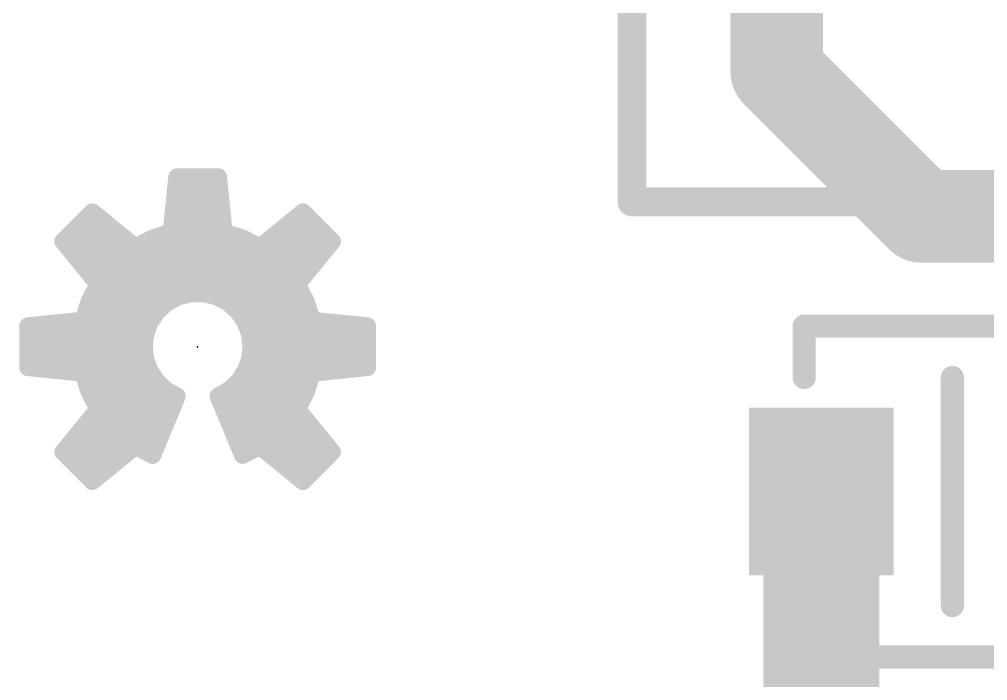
# Model space of a CAD drawing. Extents: x -27 to 95, y -17 to 50.
# Drawn here: x 77.18 to 85.67, y 4.69 to 10.49 of the extents above; entities that cross this region are included whole.
import ezdxf

# ---------------------------------------------------------------- set-up
doc = ezdxf.new("R2010")
doc.units = 0
for name, color, linetype in [('1', 12, 'CONTINUOUS'), ('21', 41, 'CONTINUOUS'), ('23', 53, 'CONTINUOUS')]:
    doc.layers.add(name, color=color, linetype=linetype)

# ---------------------------------------------------------------- blocks, each defined once
blk = doc.blocks.new('RECT')
blk.add_solid([(-0.5, -0.5), (0.5, -0.5), (-0.5, 0.5), (0.5, 0.5)])

msp = doc.modelspace()

# ---------------------------------------------------------------- linework, layer by layer
at = {"layer": '1'}
for points, const_width in [([(82.55, 25.4), (82.55, 8.89)], 0.254), ([(83.82, 13.97), (83.82, 10.033)], 0.8128), ([(83.82, 10.033), (85.09, 8.763)], 0.8128), ([(85.09, 8.763), (87.757, 8.763)], 0.8128), ([(82.55, 8.89), (93.98, 8.89)], 0.254), ([(84.21, 6.35), (84.21, 2.93)], 1.016)]:
    msp.add_lwpolyline(points, dxfattribs=dict(at, const_width=const_width))
for points, const_width in [([(83.9637, 10.1767, 1), (83.6763, 9.8893)], 0.4064), ([(83.6168, 10.033, 1), (84.0232, 10.033)], 0.4064), ([(85.09, 8.9662, 1), (85.09, 8.5598)], 0.4064), ([(84.9463, 8.6193, 1), (85.2337, 8.9067)], 0.4064), ([(82.55, 8.9535, 1), (82.55, 8.8265)], 0.127), ([(82.4865, 8.89, 1), (82.6135, 8.89)], 0.127), ([(84.464, 6.35, 1), (83.956, 6.35)], 0.508)]:
    msp.add_lwpolyline(points, format="xyb", dxfattribs=dict(at, const_width=const_width))
at = {"layer": '21'}
for points, const_width in [([(78.5572, 9.1088), (78.508, 8.6249)], 0.15), ([(78.9228, 9.1088), (78.5572, 9.1088)], 0.15), ([(78.972, 8.6249), (78.9228, 9.1088)], 0.15), ([(78.5461, 9), (78.9339, 9)], 0.15), ([(78.5309, 8.85), (78.9491, 8.85)], 0.15), ([(77.8165, 8.802), (77.558, 8.5435)], 0.15), ([(78.1935, 8.4946), (77.8165, 8.802)], 0.15), ([(79.6635, 8.802), (79.2865, 8.4946)], 0.15), ([(79.922, 8.5435), (79.6635, 8.802)], 0.15), ([(77.7145, 8.7), (77.9416, 8.7)], 0.15), ([(78.5156, 8.7), (78.9644, 8.7)], 0.15), ([(79.5384, 8.7), (79.7655, 8.7)], 0.15), ([(78.508, 8.6249), (78.3453, 8.5728)], 0.15), ([(79.1347, 8.5728), (78.972, 8.6249)], 0.15), ([(77.558, 8.5435), (77.8654, 8.1665)], 0.15), ([(77.5645, 8.55), (78.1256, 8.55)], 0.15), ([(78.3453, 8.5728), (78.1935, 8.4946)], 0.15), ([(78.301, 8.55), (79.179, 8.55)], 0.15), ([(79.2865, 8.4946), (79.1347, 8.5728)], 0.15), ([(79.3544, 8.55), (79.9155, 8.55)], 0.15), ([(79.6146, 8.1665), (79.922, 8.5435)], 0.15), ([(77.675, 8.4), (79.805, 8.4)], 0.15), ([(77.7973, 8.25), (79.6827, 8.25)], 0.15), ([(77.8654, 8.1665), (77.7872, 8.0147)], 0.15), ([(79.6928, 8.0147), (79.6146, 8.1665)], 0.15), ([(77.8311, 8.1), (79.6489, 8.1)], 0.15), ([(78.5701, 8.0568), (78.6788, 8.0846)], 0.15), ([(78.6788, 8.0846), (78.791, 8.0858)], 0.15), ([(78.791, 8.0858), (78.9002, 8.0604)], 0.15), ([(77.7872, 8.0147), (77.7351, 7.852)], 0.15), ([(78.3876, 7.929), (78.4711, 8.0039)], 0.15), ([(78.4711, 8.0039), (78.5701, 8.0568)], 0.15), ([(78.9002, 8.0604), (79.0003, 8.0096)], 0.15), ([(79.0003, 8.0096), (79.0855, 7.9366)], 0.15), ([(79.7449, 7.852), (79.6928, 8.0147)], 0.15), ([(77.7665, 7.95), (78.411, 7.95)], 0.15), ([(78.3242, 7.8364), (78.3876, 7.929)], 0.15), ([(79.0698, 7.95), (79.7135, 7.95)], 0.15), ([(79.0855, 7.9366), (79.1509, 7.8454)], 0.15), ([(77.7351, 7.852), (77.2512, 7.8028)], 0.15), ([(78.2847, 7.7314), (78.3242, 7.8364)], 0.15), ([(79.1509, 7.8454), (79.1927, 7.7413)], 0.15), ([(80.2288, 7.8028), (79.7449, 7.852)], 0.15), ([(84.06, 7.35), (84.06, 7.8)], 0.2032), ([(84.06, 7.8), (88.66, 7.8)], 0.2032), ([(77.2512, 7.8028), (77.2512, 7.4372)], 0.15), ([(77.2512, 7.8), (78.3105, 7.8)], 0.15), ([(79.1691, 7.8), (80.2288, 7.8)], 0.15), ([(79.1927, 7.7413), (79.2085, 7.6302)], 0.15), ([(80.2288, 7.4372), (80.2288, 7.8028)], 0.15), ([(78.2712, 7.62), (78.2847, 7.7314)], 0.15), ([(77.2512, 7.65), (78.2748, 7.65)], 0.15), ([(78.2841, 7.5106), (78.2712, 7.62)], 0.15), ([(79.2085, 7.6302), (79.1976, 7.5185)], 0.15), ([(79.2057, 7.65), (80.2288, 7.65)], 0.15), ([(77.2512, 7.5), (78.288, 7.5)], 0.15), ([(78.3223, 7.4072), (78.2841, 7.5106)], 0.15), ([(79.1976, 7.5185), (79.1603, 7.4127)], 0.15), ([(79.191, 7.5), (80.2288, 7.5)], 0.15), ([(77.2512, 7.4372), (77.7351, 7.388)], 0.15), ([(78.3835, 7.3155), (78.3223, 7.4072)], 0.15), ([(79.1603, 7.4127), (79.099, 7.3187)], 0.15), ([(79.7449, 7.388), (80.2288, 7.4372)], 0.15), ([(77.7351, 7.388), (77.7872, 7.2253)], 0.15), ([(77.7473, 7.35), (78.3605, 7.35)], 0.15), ([(78.4644, 7.2407), (78.3835, 7.3155)], 0.15), ([(79.099, 7.3187), (79.0172, 7.242)], 0.15), ([(79.1195, 7.35), (79.7327, 7.35)], 0.15), ([(79.6928, 7.2253), (79.7449, 7.388)], 0.15), ([(85.36, 5.35), (85.36, 7.35)], 0.2032), ([(78.5606, 7.1869), (78.4644, 7.2407)], 0.15), ([(79.0172, 7.242), (78.9194, 7.1869)], 0.15), ([(77.7872, 7.2253), (77.8654, 7.0735)], 0.15), ([(77.8002, 7.2), (78.5372, 7.2)], 0.15), ([(78.3453, 6.6672), (78.5606, 7.1869)], 0.15), ([(78.9194, 7.1869), (79.1347, 6.6672)], 0.15), ([(78.9427, 7.2), (79.6798, 7.2)], 0.15), ([(79.6146, 7.0735), (79.6928, 7.2253)], 0.15), ([(77.8654, 7.0735), (77.558, 6.6965)], 0.15), ([(79.922, 6.6965), (79.6146, 7.0735)], 0.15), ([(77.8462, 7.05), (78.5039, 7.05)], 0.15), ([(78.9761, 7.05), (79.6338, 7.05)], 0.15), ([(77.7239, 6.9), (78.4417, 6.9)], 0.15), ([(79.0383, 6.9), (79.7561, 6.9)], 0.15), ([(77.6016, 6.75), (78.3796, 6.75)], 0.15), ([(77.8165, 6.438), (78.1935, 6.7454)], 0.15), ([(78.1935, 6.7454), (78.3453, 6.6672)], 0.15), ([(79.1004, 6.75), (79.8784, 6.75)], 0.15), ([(79.1347, 6.6672), (79.2865, 6.7454)], 0.15), ([(79.2865, 6.7454), (79.6635, 6.438)], 0.15), ([(77.558, 6.6965), (77.8165, 6.438)], 0.15), ([(79.6635, 6.438), (79.922, 6.6965)], 0.15), ([(77.6545, 6.6), (78.0152, 6.6)], 0.15), ([(79.4648, 6.6), (79.8255, 6.6)], 0.15), ([(77.8045, 6.45), (77.8312, 6.45)], 0.15), ([(79.6488, 6.45), (79.6755, 6.45)], 0.15), ([(84.06, 4.9), (84.06, 5.35)], 0.2032), ([(88.66, 4.9), (84.06, 4.9)], 0.2032)]:
    msp.add_lwpolyline(points, dxfattribs=dict(at, const_width=const_width))
for points, const_width in [([(78.5572, 9.1463, 1), (78.5572, 9.0713)], 0.075), ([(78.5945, 9.105, 1), (78.5199, 9.1126)], 0.075), ([(78.9601, 9.1126, 1), (78.8855, 9.105)], 0.075), ([(78.9228, 9.0713, 1), (78.9228, 9.1463)], 0.075), ([(78.5461, 9.0375, 1), (78.5461, 8.9625)], 0.075), ([(78.9339, 8.9625, 1), (78.9339, 9.0375)], 0.075), ([(78.5309, 8.8875, 1), (78.5309, 8.8125)], 0.075), ([(78.9491, 8.8125, 1), (78.9491, 8.8875)], 0.075), ([(77.8402, 8.8311, 1), (77.7928, 8.7729)], 0.075), ([(77.843, 8.7755, 1), (77.79, 8.8285)], 0.075), ([(79.69, 8.8285, 1), (79.637, 8.7755)], 0.075), ([(79.6872, 8.7729, 1), (79.6398, 8.8311)], 0.075), ([(77.7145, 8.7375, 1), (77.7145, 8.6625)], 0.075), ([(77.9416, 8.6625, 1), (77.9416, 8.7375)], 0.075), ([(78.5156, 8.7375, 1), (78.5156, 8.6625)], 0.075), ([(78.9644, 8.6625, 1), (78.9644, 8.7375)], 0.075), ([(79.5384, 8.7375, 1), (79.5384, 8.6625)], 0.075), ([(79.7655, 8.6625, 1), (79.7655, 8.7375)], 0.075), ([(78.4707, 8.6287, 1), (78.5453, 8.6211)], 0.075), ([(78.5194, 8.5892, 1), (78.4966, 8.6606)], 0.075), ([(78.9834, 8.6606, 1), (78.9606, 8.5892)], 0.075), ([(78.9347, 8.6211, 1), (79.0093, 8.6287)], 0.075), ([(77.5871, 8.5672, 1), (77.5289, 8.5198)], 0.075), ([(77.5315, 8.57, 1), (77.5845, 8.517)], 0.075), ([(77.5645, 8.5875, 1), (77.5645, 8.5125)], 0.075), ([(78.1256, 8.5125, 1), (78.1256, 8.5875)], 0.075), ([(78.301, 8.5875, 1), (78.301, 8.5125)], 0.075), ([(78.3339, 8.6085, 1), (78.3568, 8.5371)], 0.075), ([(78.3625, 8.5395, 1), (78.3282, 8.6062)], 0.075), ([(79.1518, 8.6062, 1), (79.1175, 8.5395)], 0.075), ([(79.1232, 8.5371, 1), (79.1461, 8.6085)], 0.075), ([(79.179, 8.5125, 1), (79.179, 8.5875)], 0.075), ([(79.3544, 8.5875, 1), (79.3544, 8.5125)], 0.075), ([(79.9511, 8.5198, 1), (79.8929, 8.5672)], 0.075), ([(79.8955, 8.517, 1), (79.9485, 8.57)], 0.075), ([(79.9155, 8.5125, 1), (79.9155, 8.5875)], 0.075), ([(78.1763, 8.5279, 1), (78.2107, 8.4613)], 0.075), ([(78.1698, 8.4655, 1), (78.2172, 8.5237)], 0.075), ([(79.2628, 8.5237, 1), (79.3102, 8.4655)], 0.075), ([(79.2693, 8.4613, 1), (79.3037, 8.5279)], 0.075), ([(77.675, 8.4375, 1), (77.675, 8.3625)], 0.075), ([(79.805, 8.3625, 1), (79.805, 8.4375)], 0.075), ([(77.7973, 8.2875, 1), (77.7973, 8.2125)], 0.075), ([(79.6827, 8.2125, 1), (79.6827, 8.2875)], 0.075), ([(77.8987, 8.1493, 1), (77.8321, 8.1837)], 0.075), ([(79.6479, 8.1837, 1), (79.5813, 8.1493)], 0.075), ([(77.8311, 8.1375, 1), (77.8311, 8.0625)], 0.075), ([(77.8363, 8.1428, 1), (77.8945, 8.1902)], 0.075), ([(78.6784, 8.1221, 1), (78.6792, 8.0471)], 0.075), ([(78.6881, 8.0483, 1), (78.6695, 8.1209)], 0.075), ([(78.7995, 8.1224, 1), (78.7825, 8.0493)], 0.075), ([(78.7914, 8.0483, 1), (78.7906, 8.1233)], 0.075), ([(79.5855, 8.1902, 1), (79.6437, 8.1428)], 0.075), ([(79.6489, 8.0625, 1), (79.6489, 8.1375)], 0.075), ([(77.7538, 8.0318, 1), (77.8205, 7.9975)], 0.075), ([(77.8229, 8.0032, 1), (77.7515, 8.0261)], 0.075), ([(78.4534, 8.037, 1), (78.4888, 7.9708)], 0.075), ([(78.4961, 7.976, 1), (78.4461, 8.0318)], 0.075), ([(78.5608, 8.0931, 1), (78.5794, 8.0204)], 0.075), ([(78.5878, 8.0237, 1), (78.5524, 8.0898)], 0.075), ([(78.9172, 8.0938, 1), (78.8833, 8.0269)], 0.075), ([(78.8917, 8.0238, 1), (78.9088, 8.0969)], 0.075), ([(79.0247, 8.0381, 1), (78.9759, 7.9812)], 0.075), ([(78.9834, 7.9762, 1), (79.0173, 8.0431)], 0.075), ([(79.7285, 8.0261, 1), (79.6571, 8.0032)], 0.075), ([(79.6595, 7.9975, 1), (79.7262, 8.0318)], 0.075), ([(77.7665, 7.9875, 1), (77.7665, 7.9125)], 0.075), ([(78.3625, 7.9569, 1), (78.4126, 7.9011)], 0.075), ([(78.4185, 7.9078, 1), (78.3566, 7.9502)], 0.075), ([(78.411, 7.9125, 1), (78.411, 7.9875)], 0.075), ([(79.0698, 7.9875, 1), (79.0698, 7.9125)], 0.075), ([(79.116, 7.9584, 1), (79.055, 7.9147)], 0.075), ([(79.0611, 7.9081, 1), (79.1099, 7.965)], 0.075), ([(79.7135, 7.9125, 1), (79.7135, 7.9875)], 0.075), ([(77.6994, 7.8634, 1), (77.7708, 7.8406)], 0.075), ([(77.7389, 7.8147, 1), (77.7313, 7.8893)], 0.075), ([(78.3593, 7.8232, 1), (78.2891, 7.8496)], 0.075), ([(79.1856, 7.8594, 1), (79.1161, 7.8314)], 0.075), ([(79.1204, 7.8235, 1), (79.1813, 7.8672)], 0.075), ([(79.7487, 7.8893, 1), (79.7411, 7.8147)], 0.075), ([(79.7092, 7.8406, 1), (79.7806, 7.8634)], 0.075), ([(84.1108, 7.8, 1), (84.0092, 7.8)], 0.1016), ([(84.06, 7.8508, 1), (84.06, 7.7492)], 0.1016), ([(77.2887, 7.8028, 1), (77.2137, 7.8028)], 0.075), ([(77.2474, 7.8401, 1), (77.255, 7.7655)], 0.075), ([(77.2512, 7.8375, 1), (77.2512, 7.7625)], 0.075), ([(78.2932, 7.8576, 1), (78.3551, 7.8152)], 0.075), ([(78.3105, 7.7625, 1), (78.3105, 7.8375)], 0.075), ([(79.1691, 7.8375, 1), (79.1691, 7.7625)], 0.075), ([(79.2298, 7.7466, 1), (79.1555, 7.736)], 0.075), ([(80.2663, 7.8028, 1), (80.1913, 7.8028)], 0.075), ([(80.225, 7.7655, 1), (80.2326, 7.8401)], 0.075), ([(80.2288, 7.7625, 1), (80.2288, 7.8375)], 0.075), ([(78.2496, 7.7446, 1), (78.3197, 7.7182)], 0.075), ([(78.3219, 7.7269, 1), (78.2474, 7.7359)], 0.075), ([(79.1579, 7.7273, 1), (79.2275, 7.7552)], 0.075), ([(77.2512, 7.6875, 1), (77.2512, 7.6125)], 0.075), ([(78.3084, 7.6244, 1), (78.234, 7.6156)], 0.075), ([(78.234, 7.6245, 1), (78.3084, 7.6155)], 0.075), ([(78.2748, 7.6125, 1), (78.2748, 7.6875)], 0.075), ([(79.2057, 7.6875, 1), (79.2057, 7.6125)], 0.075), ([(79.2459, 7.6265, 1), (79.1712, 7.6338)], 0.075), ([(79.1714, 7.6249, 1), (79.2457, 7.6355)], 0.075), ([(80.2288, 7.6125, 1), (80.2288, 7.6875)], 0.075), ([(77.2512, 7.5375, 1), (77.2512, 7.4625)], 0.075), ([(78.3193, 7.5235, 1), (78.249, 7.4976)], 0.075), ([(78.288, 7.4625, 1), (78.288, 7.5375)], 0.075), ([(79.191, 7.5375, 1), (79.191, 7.4625)], 0.075), ([(79.1602, 7.5222, 1), (79.2349, 7.5148)], 0.075), ([(79.2329, 7.5061, 1), (79.1622, 7.531)], 0.075), ([(80.2288, 7.4625, 1), (80.2288, 7.5375)], 0.075), ([(77.255, 7.4745, 1), (77.2474, 7.3999)], 0.075), ([(77.2137, 7.4372, 1), (77.2887, 7.4372)], 0.075), ([(78.2469, 7.5062, 1), (78.3214, 7.515)], 0.075), ([(78.3535, 7.428, 1), (78.2911, 7.3863)], 0.075), ([(79.1918, 7.3922, 1), (79.1289, 7.4331)], 0.075), ([(80.1913, 7.4372, 1), (80.2663, 7.4372)], 0.075), ([(80.2326, 7.3999, 1), (80.225, 7.4745)], 0.075), ([(77.7708, 7.3994, 1), (77.6994, 7.3766)], 0.075), ([(77.7473, 7.3875, 1), (77.7473, 7.3125)], 0.075), ([(77.7313, 7.3507, 1), (77.7389, 7.4253)], 0.075), ([(78.2871, 7.3942, 1), (78.3575, 7.4201)], 0.075), ([(78.409, 7.3431, 1), (78.3581, 7.288)], 0.075), ([(78.3605, 7.3125, 1), (78.3605, 7.3875)], 0.075), ([(79.1247, 7.2913, 1), (79.0734, 7.346)], 0.075), ([(79.1195, 7.3875, 1), (79.1195, 7.3125)], 0.075), ([(79.125, 7.4251, 1), (79.1957, 7.4002)], 0.075), ([(79.7411, 7.4253, 1), (79.7487, 7.3507)], 0.075), ([(79.7806, 7.3766, 1), (79.7092, 7.3994)], 0.075), ([(79.7327, 7.3125, 1), (79.7327, 7.3875)], 0.075), ([(84.0092, 7.35, 1), (84.1108, 7.35)], 0.1016), ([(85.4108, 7.35, 1), (85.3092, 7.35)], 0.1016), ([(78.3523, 7.2947, 1), (78.4147, 7.3364)], 0.075), ([(78.4828, 7.2735, 1), (78.4461, 7.208)], 0.075), ([(78.439, 7.2132, 1), (78.4899, 7.2683)], 0.075), ([(78.9915, 7.2693, 1), (79.0428, 7.2146)], 0.075), ([(79.0356, 7.2093, 1), (78.9988, 7.2746)], 0.075), ([(79.0676, 7.3392, 1), (79.1305, 7.2982)], 0.075), ([(77.8205, 7.2425, 1), (77.7538, 7.2082)], 0.075), ([(77.7515, 7.2139, 1), (77.8229, 7.2368)], 0.075), ([(77.8002, 7.2375, 1), (77.8002, 7.1625)], 0.075), ([(78.5952, 7.1725, 1), (78.526, 7.2013)], 0.075), ([(78.5372, 7.1625, 1), (78.5372, 7.2375)], 0.075), ([(78.5423, 7.1542, 1), (78.5789, 7.2196)], 0.075), ([(78.954, 7.2013, 1), (78.8848, 7.1725)], 0.075), ([(78.901, 7.2196, 1), (78.9378, 7.1542)], 0.075), ([(78.9427, 7.2375, 1), (78.9427, 7.1625)], 0.075), ([(79.6571, 7.2368, 1), (79.7285, 7.2139)], 0.075), ([(79.7262, 7.2082, 1), (79.6595, 7.2425)], 0.075), ([(79.6798, 7.1625, 1), (79.6798, 7.2375)], 0.075), ([(77.8945, 7.0498, 1), (77.8363, 7.0972)], 0.075), ([(79.6437, 7.0972, 1), (79.5855, 7.0498)], 0.075), ([(77.8462, 7.0875, 1), (77.8462, 7.0125)], 0.075), ([(77.8321, 7.0563, 1), (77.8987, 7.0907)], 0.075), ([(78.5039, 7.0125, 1), (78.5039, 7.0875)], 0.075), ([(78.9761, 7.0875, 1), (78.9761, 7.0125)], 0.075), ([(79.5813, 7.0907, 1), (79.6479, 7.0563)], 0.075), ([(79.6338, 7.0125, 1), (79.6338, 7.0875)], 0.075), ([(77.7239, 6.9375, 1), (77.7239, 6.8625)], 0.075), ([(78.4417, 6.8625, 1), (78.4417, 6.9375)], 0.075), ([(79.0383, 6.9375, 1), (79.0383, 6.8625)], 0.075), ([(79.7561, 6.8625, 1), (79.7561, 6.9375)], 0.075), ([(77.6016, 6.7875, 1), (77.6016, 6.7125)], 0.075), ([(78.2107, 6.7787, 1), (78.1763, 6.7121)], 0.075), ([(78.2172, 6.7163, 1), (78.1698, 6.7745)], 0.075), ([(78.3796, 6.7125, 1), (78.3796, 6.7875)], 0.075), ([(79.1004, 6.7875, 1), (79.1004, 6.7125)], 0.075), ([(79.3102, 6.7745, 1), (79.2628, 6.7163)], 0.075), ([(79.3037, 6.7121, 1), (79.2693, 6.7787)], 0.075), ([(79.8784, 6.7125, 1), (79.8784, 6.7875)], 0.075), ([(77.5845, 6.723, 1), (77.5315, 6.67)], 0.075), ([(77.5289, 6.7202, 1), (77.5871, 6.6728)], 0.075), ([(78.3107, 6.6816, 1), (78.3799, 6.6528)], 0.075), ([(78.3281, 6.6339, 1), (78.3625, 6.7005)], 0.075), ([(79.1175, 6.7005, 1), (79.1519, 6.6339)], 0.075), ([(79.1001, 6.6528, 1), (79.1693, 6.6816)], 0.075), ([(79.8929, 6.6728, 1), (79.9511, 6.7202)], 0.075), ([(79.9485, 6.67, 1), (79.8955, 6.723)], 0.075), ([(77.6545, 6.6375, 1), (77.6545, 6.5625)], 0.075), ([(78.0152, 6.5625, 1), (78.0152, 6.6375)], 0.075), ([(79.4648, 6.6375, 1), (79.4648, 6.5625)], 0.075), ([(79.8255, 6.5625, 1), (79.8255, 6.6375)], 0.075), ([(77.8045, 6.4875, 1), (77.8045, 6.4125)], 0.075), ([(77.7928, 6.4671, 1), (77.8402, 6.4089)], 0.075), ([(77.79, 6.4115, 1), (77.843, 6.4645)], 0.075), ([(77.8312, 6.4125, 1), (77.8312, 6.4875)], 0.075), ([(79.6488, 6.4875, 1), (79.6488, 6.4125)], 0.075), ([(79.637, 6.4645, 1), (79.69, 6.4115)], 0.075), ([(79.6398, 6.4089, 1), (79.6872, 6.4671)], 0.075), ([(79.6755, 6.4125, 1), (79.6755, 6.4875)], 0.075), ([(84.1108, 5.35, 1), (84.0092, 5.35)], 0.1016), ([(85.3092, 5.35, 1), (85.4108, 5.35)], 0.1016), ([(84.06, 4.9508, 1), (84.06, 4.8492)], 0.1016), ([(84.0092, 4.9, 1), (84.1108, 4.9)], 0.1016)]:
    msp.add_lwpolyline(points, format="xyb", dxfattribs=dict(at, const_width=const_width))
at = {"layer": '23'}
msp.add_point((78.74, 7.62), dxfattribs=at)

# ---------------------------------------------------------------- block references
at = {"layer": '1', "xscale": 1.27, "yscale": 1.47, "rotation": 180}
msp.add_blockref('RECT', (84.21, 6.35), dxfattribs=at)

doc.saveas('drawing.dxf')
